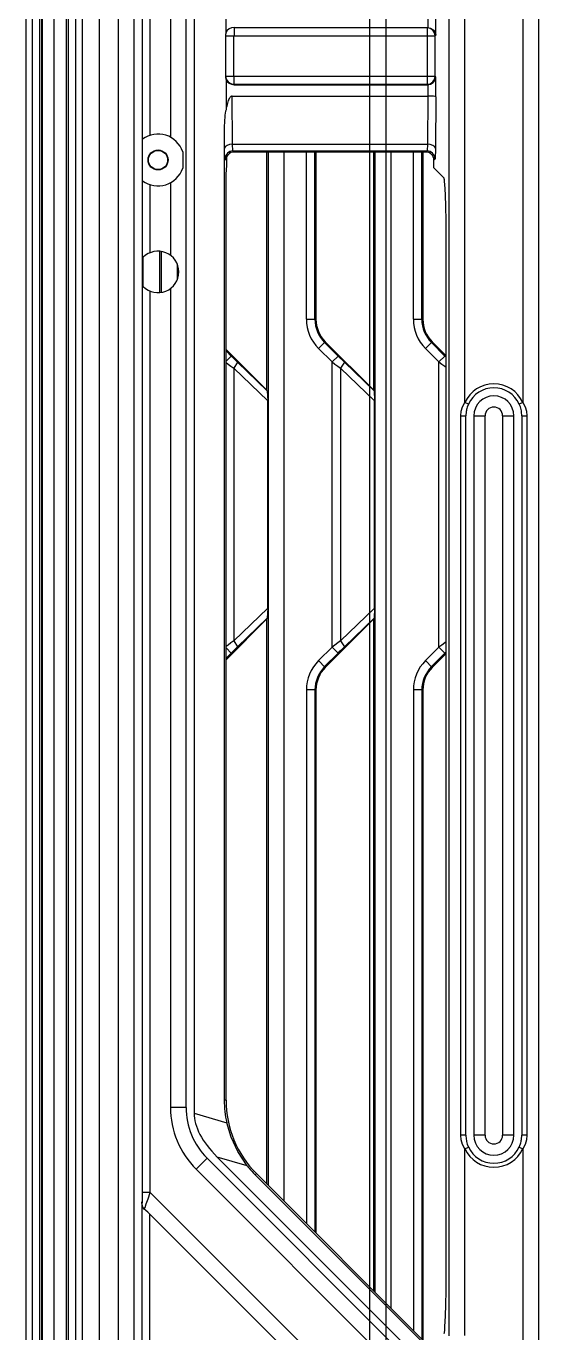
# Model space of a CAD drawing. Header units: millimetres. Extents: x -3132 to 28633, y 682 to 5849.
# Drawn here: x 23557.4 to 23621.5, y 2426 to 2589.5 of the extents above; entities that cross this region are included whole.
import ezdxf

# ---------------------------------------------------------------- set-up
doc = ezdxf.new("R2010")
doc.units = ezdxf.units.MM

# ---------------------------------------------------------------- blocks, each defined once
blk = doc.blocks.new('rtjg')
at = {"linetype": 'Continuous'}
for p, q in [((18239.39, 1763.81), (18239.39, 2763.81)), ((18739.39, 1763.81), (18739.39, 2763.81)), ((18240.91, 2500.5), (18240.91, 2027.12)), ((18241.2, 2027.12), (18241.2, 2500.5)), ((18242.08, 2500.91), (18242.08, 2026.71)), ((18736.69, 2026.71), (18736.69, 2500.91)), ((18737.58, 2500.5), (18737.58, 2027.12)), ((18737.87, 2027.12), (18737.87, 2500.5)), ((18245.08, 2030.64), (18245.08, 2496.98)), ((18247.41, 2495.64), (18247.41, 2031.98)), ((18249.41, 2033.21), (18249.41, 2494.41)), ((18300.02, 2096.5), (18300.02, 2431.12)), ((18288.76, 2423.89), (18288.76, 2103.73)), ((18250.41, 2405.97), (18250.41, 2121.65)), ((18255.89, 2132.3), (18255.89, 2395.32)), ((18256.89, 2396.04), (18256.89, 2131.58)), ((18290.76, 2220.49), (18290.76, 2307.13)), ((18298.02, 2307.13), (18298.02, 2220.49)), ((18253.95, 2273.96), (18253.95, 2253.66)), ((18251.41, 2253.91), (18251.41, 2273.71)), ((18260.89, 2266.71), (18260.89, 2270.52)), ((18287.13, 2266.42), (18287.13, 2268.91)), ((18261.89, 2267.39), (18286.14, 2267.39)), ((18261.89, 2267.34), (18261.89, 2266.35)), ((18286.06, 2267.34), (18286.06, 2260.28)), ((18286.14, 2268.81), (18286.14, 2267.39)), ((18260.81, 2266.31), (18260.81, 2261.31)), ((18261.85, 2266.31), (18260.86, 2266.31)), ((18261.85, 2261.27), (18261.85, 2266.35)), ((18261.85, 2266.35), (18287.05, 2266.35)), ((18287.13, 2266.42), (18287.05, 2266.35)), ((18287.05, 2261.27), (18287.05, 2266.35)), ((18260.86, 2261.31), (18261.85, 2261.31)), ((18260.89, 2260.91), (18260.89, 2257.1)), ((18287.05, 2261.27), (18261.85, 2261.27)), ((18261.89, 2260.23), (18261.89, 2261.27)), ((18287.13, 2261.19), (18287.05, 2261.27)), ((18287.13, 2258.7), (18287.13, 2261.19)), ((18261.89, 2260.28), (18286.06, 2260.28)), ((18261.89, 2260.23), (18286.1, 2260.23)), ((18286.14, 2260.23), (18286.14, 2258.81)), ((18261.69, 2252.79), (18261.64, 2258.81)), ((18261.64, 2258.81), (18286.14, 2258.81)), ((18286.13, 2258.81), (18286.09, 2252.79)), ((18287.13, 2258.7), (18287.08, 2252.23)), ((18260.69, 2252.23), (18260.68, 2254.72)), ((18260.68, 2133.2), (18260.68, 2254.72)), ((18250.45, 2248.2), (18250.45, 2253.42)), ((18261.69, 2252.79), (18286.09, 2252.79)), ((18261.74, 2251.94), (18261.7, 2252.79)), ((18286.08, 2252.79), (18286.04, 2251.94)), ((18255.47, 2251.84), (18255.47, 2249.78)), ((18260.75, 2250.95), (18260.89, 2250.81)), ((18260.96, 2251.16), (18260.96, 2249.87)), ((18261.74, 2251.94), (18286.04, 2251.94)), ((18261.88, 2251.81), (18261.76, 2251.94)), ((18261.88, 2251.81), (18285.89, 2251.81)), ((18266, 2222.01), (18266, 2251.81)), ((18266.15, 2251.81), (18266.15, 2122.56)), ((18268.14, 2251.81), (18268.14, 2120.57)), ((18270.96, 2230.89), (18270.96, 2251.81)), ((18272.01, 2230.89), (18272.01, 2251.81)), ((18272.14, 2251.81), (18272.14, 2230.89)), ((18279.37, 2222.01), (18279.37, 2251.81)), ((18279.52, 2251.81), (18279.52, 2109.19)), ((18281.51, 2251.81), (18281.51, 2107.2)), ((18284.33, 2230.89), (18284.33, 2251.81)), ((18285.38, 2230.89), (18285.38, 2251.81)), ((18285.51, 2251.81), (18285.51, 2230.89)), ((18286.02, 2251.94), (18285.89, 2251.81)), ((18286.89, 2250.81), (18287.03, 2250.95)), ((18287.08, 2252.23), (18287.03, 2250.95)), ((18260.96, 2249.87), (18260.92, 2249.78)), ((18286.89, 2249.81), (18286.89, 2250.81)), ((18288.18, 2248.52), (18286.89, 2249.81)), ((18251.41, 2239.22), (18251.41, 2247.71)), ((18253.95, 2247.96), (18253.95, 2238.89)), ((18260.89, 2133.2), (18260.89, 2248.79)), ((18288.43, 2111.08), (18288.43, 2241.54)), ((18252.63, 2234.21), (18252.63, 2239.41)), ((18250.54, 2234.98), (18250.54, 2238.64)), ((18252.78, 2239.35), (18252.78, 2234.25)), ((18254.77, 2237.8), (18254.77, 2235.81)), ((18253.95, 2234.73), (18253.95, 2132.3)), ((18251.41, 2121.65), (18251.41, 2234.4)), ((18270.96, 2230.89), (18272.14, 2230.89)), ((18284.33, 2230.89), (18285.51, 2230.89)), ((18273.31, 2228.06), (18272.47, 2227.22)), ((18274.91, 2226.28), (18273.22, 2227.97)), ((18279.37, 2222.01), (18273.31, 2228.06)), ((18286.68, 2228.06), (18285.84, 2227.22)), ((18288.28, 2226.28), (18286.59, 2227.97)), ((18288.43, 2226.32), (18286.68, 2228.06)), ((18266, 2222.01), (18260.89, 2227.12)), ((18261.54, 2226.28), (18260.89, 2226.93)), ((18272.47, 2227.22), (18274.16, 2225.54)), ((18285.84, 2227.22), (18287.53, 2225.54)), ((18260.89, 2225.63), (18261.54, 2226.28)), ((18262.32, 2225.51), (18261.86, 2224.76)), ((18261.86, 2224.76), (18261.86, 2190.64)), ((18261.86, 2224.76), (18266.1, 2220.67)), ((18266.03, 2221.93), (18262.32, 2225.51)), ((18274.16, 2225.54), (18274.91, 2226.28)), ((18274.16, 2189.87), (18274.16, 2225.54)), ((18275.69, 2225.51), (18275.23, 2224.76)), ((18275.23, 2224.76), (18275.23, 2190.64)), ((18275.23, 2224.76), (18279.47, 2220.67)), ((18279.4, 2221.93), (18275.69, 2225.51)), ((18287.53, 2225.54), (18288.28, 2226.28)), ((18287.53, 2189.87), (18287.53, 2225.54)), ((18288.43, 2226.14), (18288.28, 2226.28)), ((18266.03, 2221.93), (18266, 2222.01)), ((18266.03, 2221.93), (18266.1, 2220.67)), ((18279.4, 2221.93), (18279.37, 2222.01)), ((18279.4, 2221.93), (18279.47, 2220.67)), ((18266.1, 2194.74), (18266.1, 2220.67)), ((18279.47, 2194.74), (18279.47, 2220.67)), ((18290.32, 2219.38), (18290.49, 2219.95)), ((18290.49, 2219.95), (18290.76, 2220.49)), ((18291.21, 2220.28), (18290.76, 2220.49)), ((18291.21, 2220.28), (18291.05, 2219.87)), ((18298.02, 2220.49), (18297.57, 2220.28)), ((18297.71, 2219.91), (18297.57, 2220.28)), ((18298.02, 2220.49), (18298.29, 2219.95)), ((18298.29, 2219.95), (18298.46, 2219.38)), ((18290.27, 2218.81), (18290.32, 2219.38)), ((18290.27, 2128.81), (18290.27, 2218.81)), ((18290.27, 2218.81), (18290.89, 2218.81)), ((18290.93, 2219.33), (18290.89, 2218.81)), ((18290.89, 2128.81), (18290.89, 2218.81)), ((18291.89, 2218.81), (18291.89, 2128.81)), ((18291.89, 2218.81), (18293.3, 2218.81)), ((18293.3, 2128.81), (18293.3, 2218.81)), ((18295.47, 2218.81), (18295.47, 2128.81)), ((18295.47, 2218.81), (18296.89, 2218.81)), ((18296.89, 2128.81), (18296.89, 2218.81)), ((18297.89, 2218.81), (18297.86, 2219.29)), ((18297.89, 2218.81), (18297.89, 2128.81)), ((18297.89, 2218.81), (18298.51, 2218.81)), ((18298.46, 2219.38), (18298.51, 2218.81)), ((18298.51, 2218.81), (18298.51, 2128.81)), ((18266.1, 2194.74), (18261.86, 2190.64)), ((18266.1, 2194.74), (18266.03, 2193.48)), ((18279.47, 2194.74), (18275.23, 2190.64)), ((18279.47, 2194.74), (18279.4, 2193.48)), ((18260.89, 2188.29), (18266, 2193.4)), ((18262.32, 2189.9), (18266.03, 2193.48)), ((18266.03, 2193.48), (18266, 2193.4)), ((18266, 2122.7), (18266, 2193.4)), ((18273.31, 2187.34), (18279.37, 2193.4)), ((18275.69, 2189.9), (18279.4, 2193.48)), ((18279.4, 2193.48), (18279.37, 2193.4)), ((18279.37, 2109.33), (18279.37, 2193.4)), ((18261.86, 2190.64), (18262.32, 2189.9)), ((18275.23, 2190.64), (18275.69, 2189.9)), ((18261.54, 2189.12), (18260.89, 2189.77)), ((18261.54, 2189.12), (18260.89, 2188.48)), ((18274.16, 2189.87), (18272.47, 2188.18)), ((18274.91, 2189.12), (18273.22, 2187.44)), ((18274.91, 2189.12), (18274.16, 2189.87)), ((18287.53, 2189.87), (18285.84, 2188.18)), ((18288.28, 2189.12), (18286.59, 2187.44)), ((18286.68, 2187.34), (18288.43, 2189.08)), ((18288.28, 2189.12), (18287.53, 2189.87)), ((18288.28, 2189.12), (18288.43, 2189.27)), ((18272.47, 2188.18), (18273.31, 2187.34)), ((18285.84, 2188.18), (18286.68, 2187.34)), ((18270.96, 2184.51), (18270.96, 2117.75)), ((18272.14, 2184.51), (18270.96, 2184.51)), ((18272.01, 2184.51), (18272.01, 2116.7)), ((18272.14, 2184.51), (18272.14, 2116.56)), ((18284.33, 2184.51), (18284.33, 2104.38)), ((18285.51, 2184.51), (18284.33, 2184.51)), ((18285.38, 2184.51), (18285.38, 2103.33)), ((18285.51, 2184.51), (18285.51, 2103.19)), ((18260.89, 2133.2), (18260.68, 2133.2)), ((18255.89, 2132.3), (18253.95, 2132.3)), ((18256.89, 2131.58), (18260.99, 2130.38)), ((18290.32, 2128.23), (18290.27, 2128.81)), ((18290.89, 2128.81), (18290.27, 2128.81)), ((18290.89, 2128.81), (18290.92, 2128.33)), ((18293.3, 2128.81), (18291.89, 2128.81)), ((18296.89, 2128.81), (18295.47, 2128.81)), ((18297.85, 2128.29), (18297.89, 2128.81)), ((18298.51, 2128.81), (18297.89, 2128.81)), ((18298.51, 2128.81), (18298.46, 2128.24)), ((18290.49, 2127.67), (18290.32, 2128.23)), ((18290.76, 2127.13), (18290.49, 2127.67)), ((18290.76, 2127.13), (18291.21, 2127.34)), ((18290.76, 2103.76), (18290.76, 2127.13)), ((18291.07, 2127.71), (18291.21, 2127.34)), ((18297.57, 2127.34), (18297.72, 2127.75)), ((18297.57, 2127.34), (18298.02, 2127.13)), ((18298.29, 2127.67), (18298.02, 2127.13)), ((18298.02, 2127.13), (18298.02, 2096.5)), ((18298.46, 2128.24), (18298.29, 2127.67)), ((18257.16, 2124.57), (18258.52, 2125.94)), ((18258.52, 2125.94), (18286.21, 2098.26)), ((18285.7, 2100.18), (18259.79, 2126.09)), ((18263.53, 2124.99), (18259.79, 2126.09)), ((18286.15, 2095.57), (18257.16, 2124.57)), ((18264.54, 2123.85), (18264.7, 2124.01)), ((18285.64, 2102.76), (18264.54, 2123.85)), ((18264.7, 2124.01), (18286.09, 2102.61)), ((18250.36, 2120.35), (18250.36, 2120.48)), ((18250.36, 2120.35), (18250.36, 2120.48)), ((18250.36, 2120.48), (18250.36, 2034.83)), ((18250.39, 2120.38), (18250.37, 2120.27)), ((18251.41, 2121.65), (18250.41, 2121.65)), ((18250.92, 2120.22), (18251.14, 2120.87)), ((18251.14, 2120.87), (18251.41, 2121.65)), ((18251.41, 2121.65), (18286.15, 2086.9)), ((18285.5, 2084.82), (18251.35, 2118.96)), ((18251.35, 2034.29), (18251.35, 2118.96))]:
    blk.add_line(p, q, dxfattribs=at)
for points in [[(18287.05, 2266.35), (18286.98, 2266.73), (18286.76, 2267.05), (18286.44, 2267.27), (18286.06, 2267.34)], [(18286.14, 2267.38), (18286.48, 2267.31), (18286.81, 2267.11), (18287.04, 2266.8), (18287.13, 2266.42)], [(18286.06, 2260.28), (18286.44, 2260.35), (18286.76, 2260.57), (18286.98, 2260.89), (18287.05, 2261.27)], [(18286.1, 2260.23), (18286.48, 2260.31), (18286.81, 2260.51), (18287.04, 2260.81), (18287.13, 2261.19)], [(18261.64, 2258.81), (18261.56, 2258.79), (18261.48, 2258.75), (18261.41, 2258.68), (18261.35, 2258.59), (18261.29, 2258.49), (18261.23, 2258.37), (18261.17, 2258.24), (18261.12, 2258.09), (18261.07, 2257.93), (18261.02, 2257.75), (18260.98, 2257.55), (18260.93, 2257.33), (18260.89, 2257.1)], [(18287.13, 2258.7), (18287.04, 2258.74), (18286.83, 2258.78), (18286.51, 2258.8), (18286.13, 2258.81)], [(18261.7, 2252.79), (18261.34, 2252.75), (18261.02, 2252.63), (18260.79, 2252.45), (18260.69, 2252.23)], [(18287.08, 2252.23), (18286.99, 2252.45), (18286.76, 2252.63), (18286.43, 2252.75), (18286.08, 2252.79)], [(18261.76, 2251.94), (18261.38, 2251.87), (18261.06, 2251.66), (18260.83, 2251.34), (18260.75, 2250.95)], [(18287.03, 2250.95), (18286.95, 2251.33), (18286.73, 2251.65), (18286.41, 2251.86), (18286.02, 2251.94)], [(18288.43, 2241.54), (18288.42, 2243.26), (18288.39, 2244.96), (18288.33, 2246.49), (18288.26, 2247.77)], [(18260.89, 2225.47), (18261.15, 2225.27), (18261.51, 2225.01), (18261.86, 2224.76)], [(18262.32, 2225.51), (18262.07, 2225.76), (18261.81, 2226.01), (18261.54, 2226.28)], [(18274.16, 2225.54), (18274.52, 2225.27), (18274.88, 2225.01), (18275.23, 2224.76)], [(18275.69, 2225.51), (18275.44, 2225.76), (18275.18, 2226.01), (18274.91, 2226.28)], [(18287.53, 2225.54), (18287.89, 2225.27), (18288.25, 2225.01), (18288.43, 2224.89)], [(18261.86, 2190.64), (18261.51, 2190.39), (18261.15, 2190.13), (18260.89, 2189.94)], [(18275.23, 2190.64), (18274.88, 2190.39), (18274.52, 2190.13), (18274.16, 2189.87)], [(18288.43, 2190.52), (18288.25, 2190.39), (18287.89, 2190.13), (18287.53, 2189.87)], [(18261.54, 2189.12), (18261.81, 2189.39), (18262.07, 2189.65), (18262.32, 2189.9)], [(18274.91, 2189.12), (18275.18, 2189.39), (18275.44, 2189.65), (18275.69, 2189.9)], [(18263.53, 2124.99), (18262.36, 2126.76), (18261.52, 2128.58), (18260.99, 2130.38)], [(18250.47, 2119.83), (18250.39, 2120.1), (18250.36, 2120.35)], [(18250.41, 2121.65), (18250.4, 2121.12), (18250.4, 2120.68), (18250.39, 2120.38)], [(18250.67, 2119.57), (18250.76, 2119.77), (18250.92, 2120.22)], [(18250.67, 2119.57), (18250.49, 2119.8), (18250.47, 2119.83)], [(18251.35, 2118.96), (18251.11, 2119.2), (18250.88, 2119.4), (18250.67, 2119.57)], [(18288.27, 2104.9), (18288.33, 2106.17), (18288.38, 2107.63), (18288.41, 2109.31), (18288.43, 2111.08)], [(18288.18, 2104.03), (18288.21, 2104.15), (18288.24, 2104.44), (18288.27, 2104.9)]]:
    blk.add_lwpolyline(points, dxfattribs=at)
for radius in [1.25, 1.2]:
    blk.add_circle((18252.39, 2250.81), radius, dxfattribs=at)
for centre, radius, start, end in [((18261.89, 2266.31), 1.08, 90, 158.2262), ((18261.89, 2261.31), 1.03, 180, 270), ((18261.89, 2261.31), 1.08, 201.7738, 270), ((18252.39, 2250.81), 3.25, 18.4262, 126.5591), ((18252.39, 2250.81), 3.25, 233.4409, 341.5738), ((18252.39, 2236.81), 2.6, 224.7039, 135.2961), ((18276.14, 2230.89), 5.19, 180, 225), ((18276.14, 2230.89), 4.13, 180, 225), ((18276.14, 2230.89), 4, 180, 225), ((18289.51, 2230.89), 5.19, 180, 225), ((18289.51, 2230.89), 4.13, 180, 225), ((18289.51, 2230.89), 4, 180, 225), ((18294.39, 2218.81), 4, 24.7657, 155.2343), ((18294.39, 2218.81), 3.5, 24.7657, 155.2343), ((18294.39, 2218.81), 3.5, 162.3621, 171.4345), ((18294.39, 2218.81), 2.5, 0, 180), ((18294.39, 2218.81), 1.09, 0, 180), ((18294.39, 2218.81), 3.5, 7.9367, 18.3488), ((18276.14, 2184.51), 5.19, 135, 180), ((18276.14, 2184.51), 4.13, 135, 180), ((18276.14, 2184.51), 4, 135, 180), ((18289.51, 2184.51), 5.19, 135, 180), ((18289.51, 2184.51), 4.13, 135, 180), ((18289.51, 2184.51), 4, 135, 180), ((18273.89, 2133.2), 13, 180, 225), ((18264.89, 2132.3), 10.94, 180, 225), ((18264.89, 2132.3), 9, 180, 225), ((18294.39, 2128.81), 3.5, 187.9367, 198.3488), ((18294.39, 2128.81), 2.5, 180, 0), ((18294.39, 2128.81), 1.09, 180, 0), ((18294.39, 2128.81), 3.5, 342.3621, 351.4345), ((18294.39, 2128.81), 4, 204.7657, 335.2343), ((18294.39, 2128.81), 3.5, 204.7657, 335.2343)]:
    blk.add_arc(centre, radius, start, end, dxfattribs=at)
for centre, major_axis, ratio, start_param, end_param in [((18261.87, 2266.31), (1.06, 0), 0.999848, 2.755038, 3.141593), ((18261.87, 2261.31), (1.06, 0), 0.999848, -3.141593, -2.755038), ((18261.69, 2252.19), (-0.49, 5.38), 0.165033, 0.406055, 1.066596), ((18261.89, 2250.81), (0.705, -0.705), 0.998783, 2.356803, 3.926382), ((18285.89, 2250.81), (0.705, 0.705), 0.998783, -0.784789, 0.784789), ((18260.92, 2248.79), (0, 0.996), 0.034921, 0.087266, 1.570796), ((18288.18, 2240.03), (-0.01, 8.49), 0.024678, 5.860056, 6.258483), ((18273.66, 2133.2), (12.99, 0), 0.999848, -3.141593, -2.922478), ((18277.01, 2126.86), (-19.96, 5.85), 0.432615, 0.126038, 0.669232), ((18273.57, 2132.88), (9.03, 9.03), 0.99939, -3.260904, -3.141593)]:
    blk.add_ellipse(centre, major_axis=major_axis, ratio=ratio, start_param=start_param, end_param=end_param, dxfattribs=at)
blk = doc.blocks.new('*U107')
blk.add_blockref('rtjg', (-18489.39, -2267.31))
blk = doc.blocks.new('*U108')
at = {"color": 0, "linetype": 'ByBlock', "lineweight": -2, "transparency": 16777216}
for p in [(0, 0), (500, 0)]:
    blk.add_blockref('*U107', p, dxfattribs=at)
blk = doc.blocks.new('hfnv')
at = {"color": 114, "linetype": 'Continuous', "true_color": 0x139b48}
for p, q in [((20292.48, 7504.59), (20292.48, 6507.59)), ((20294.48, 7504.59), (20294.48, 6507.59)), ((20330.48, 6507.59), (20330.48, 7504.59)), ((20332.48, 7504.59), (20332.48, 6507.59)), ((20789.48, 7504.59), (20789.48, 6507.59)), ((20787.48, 6610.7), (20787.48, 7401.47))]:
    blk.add_line(p, q, dxfattribs=at)
blk = doc.blocks.new('*U116')
blk.add_blockref('hfnv', (-20547.98, -7013.09))
blk = doc.blocks.new('*U117')
at = {"color": 0, "linetype": 'ByBlock', "lineweight": -2, "transparency": 16777216}
for p in [(0, 0), (500, 0)]:
    blk.add_blockref('*U116', p, dxfattribs=at)

msp = doc.modelspace()

# ---------------------------------------------------------------- block references
for name, p in [('*U117', (23317.901, 2592.128)), ('*U108', (23310.901, 2589.228))]:
    msp.add_blockref(name, p)

doc.saveas('drawing.dxf')
